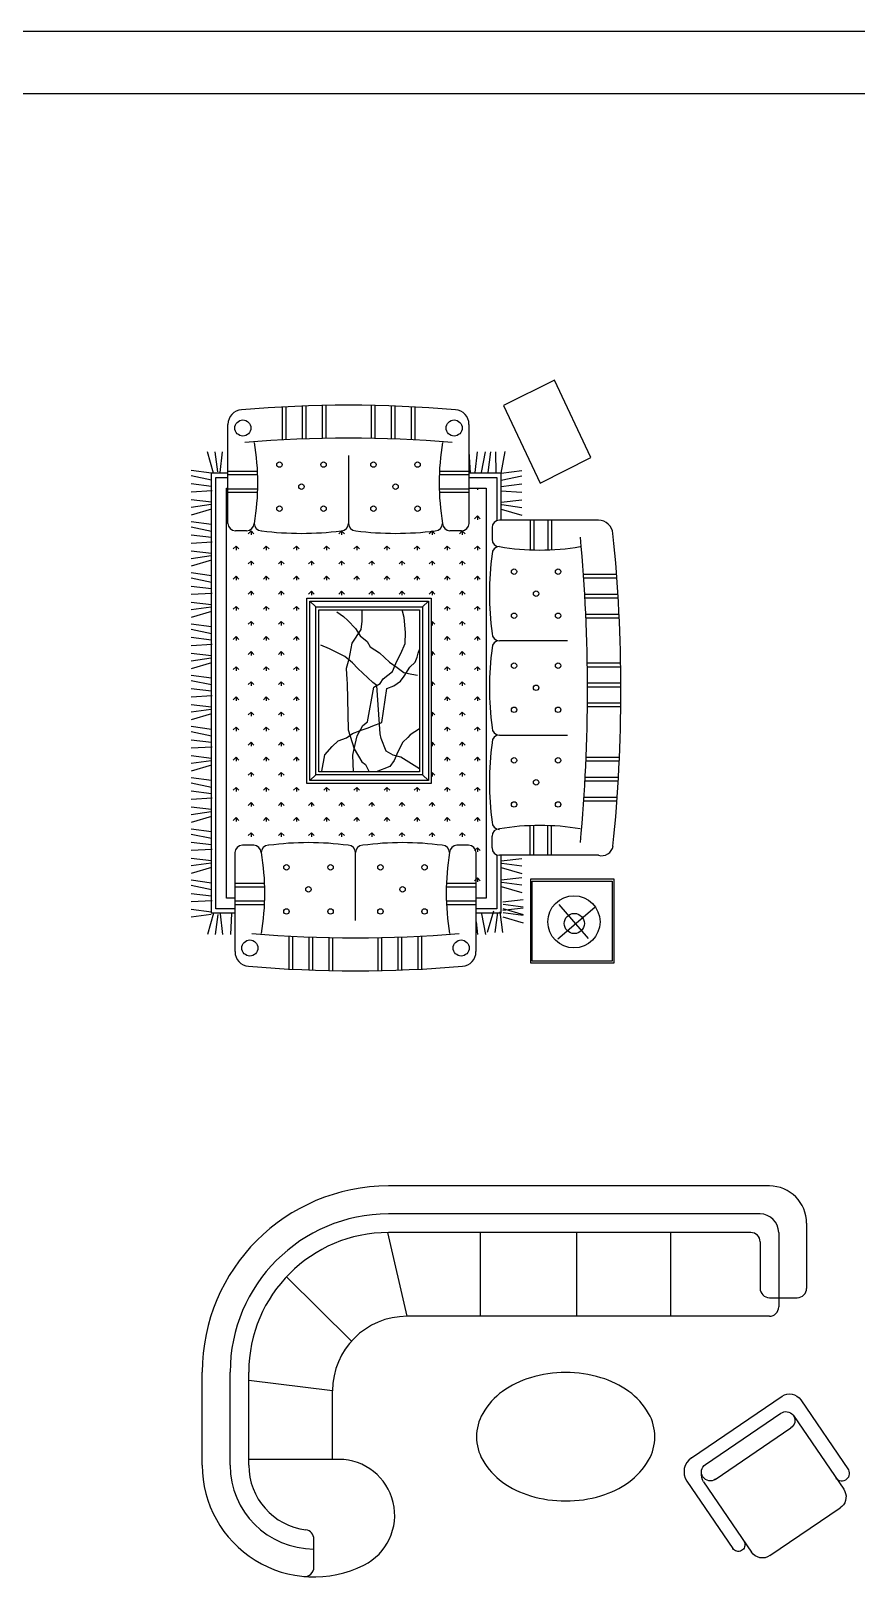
# Model space of a CAD drawing. Header units: inches. Extents: x 10.1 to 52.6, y 12.1 to 36.9.
# Drawn here: x 42.32 to 46.75, y 28.48 to 36.86 of the extents above; entities that cross this region are included whole.
import ezdxf

# ---------------------------------------------------------------- set-up
doc = ezdxf.new("R2010")
doc.units = ezdxf.units.IN
doc.header["$MEASUREMENT"] = 0
for name, color, linetype in [('02', 2, 'Continuous'), ('1', 1, 'Continuous'), ('4', 4, 'Continuous'), ('kadrbm', 4, 'Continuous')]:
    doc.layers.add(name, color=color, linetype=linetype)

# ---------------------------------------------------------------- blocks, each defined once
blk = doc.blocks.new('kadrbm')
at = {"layer": 'kadrbm', "color": 4}
blk.add_lwpolyline([(0, 0), (0, 24.7972), (21, 24.7972), (21, 0), (0, 0)], close=True, dxfattribs=at)
blk.add_lwpolyline([(20.6631, 0.3257), (20.6631, 24.4603), (0.3369, 24.4603), (0.3369, 0.3257), (20.6631, 0.3257)], dxfattribs=at)

msp = doc.modelspace()

# ---------------------------------------------------------------- linework, layer by layer
at = {"layer": '02'}
for p, q in [((43.2987, 34.489), (43.2652, 34.6036)), ((43.3213, 34.4961), (43.306, 34.6036)), ((43.3336, 34.4935), (43.3466, 34.6036)), ((44.6786, 34.491), (44.6722, 34.6036)), ((44.7031, 34.4935), (44.7163, 34.6036)), ((44.7367, 34.4935), (44.7596, 34.6036)), ((44.7734, 34.4935), (44.7881, 34.6036)), ((44.8162, 34.4884), (44.814, 34.6036)), ((44.8438, 34.489), (44.8639, 34.6053)), ((43.2872, 34.489), (43.1771, 34.5036)), ((43.2872, 34.4523), (43.1771, 34.4751)), ((43.2872, 32.1265), (43.2872, 34.489)), ((43.3757, 34.489), (43.2872, 34.489)), ((43.3101, 32.1495), (43.3101, 34.466)), ((43.3101, 34.466), (43.3757, 34.466)), ((44.8438, 34.489), (44.6704, 34.489)), ((44.6704, 34.466), (44.8208, 34.466)), ((44.8208, 34.466), (44.8208, 34.237)), ((44.8438, 34.489), (44.9538, 34.5036)), ((44.8438, 34.237), (44.8438, 34.489)), ((44.8438, 34.4523), (44.9538, 34.4751)), ((43.2872, 34.4186), (43.1771, 34.4318)), ((43.2898, 34.3942), (43.1771, 34.3877)), ((43.3674, 32.2068), (43.3674, 34.4087)), ((43.3674, 34.4087), (43.3757, 34.4087)), ((44.6704, 34.4087), (44.7635, 34.4087)), ((44.7019, 34.4087), (44.7005, 34.4073)), ((44.7157, 34.4087), (44.7157, 34.401)), ((44.7295, 34.4087), (44.7309, 34.4073)), ((44.7635, 34.4087), (44.7635, 32.2068)), ((44.8412, 34.3942), (44.9538, 34.3877)), ((44.8438, 34.4186), (44.9538, 34.4318)), ((43.2872, 34.333), (43.1771, 34.346)), ((43.2847, 34.3208), (43.1771, 34.3054)), ((43.2872, 34.2967), (43.1771, 34.2646)), ((44.8438, 34.333), (44.9538, 34.346)), ((44.8438, 34.2967), (44.9538, 34.2646)), ((44.8463, 34.3208), (44.9538, 34.3054)), ((43.2872, 34.2138), (43.1771, 34.2285)), ((44.7157, 34.2604), (44.7005, 34.2452)), ((44.7157, 34.2604), (44.7157, 34.2389)), ((44.7157, 34.2604), (44.7309, 34.2452)), ((43.2872, 34.1771), (43.1771, 34.2)), ((43.2872, 34.1435), (43.1771, 34.1567)), ((43.2898, 34.119), (43.1771, 34.1126)), ((43.4998, 34.1794), (43.4846, 34.1642)), ((43.4998, 34.1794), (43.515, 34.1642)), ((43.4998, 34.1794), (43.4998, 34.1579)), ((43.9862, 34.1794), (43.971, 34.1642)), ((43.9862, 34.1794), (44.0014, 34.1642)), ((43.9862, 34.1794), (43.9862, 34.1579)), ((44.4725, 34.1794), (44.4573, 34.1642)), ((44.4725, 34.1794), (44.4877, 34.1642)), ((44.4725, 34.1794), (44.4725, 34.1579)), ((44.6346, 34.1794), (44.6194, 34.1642)), ((44.6346, 34.1794), (44.6498, 34.1642)), ((44.6346, 34.1794), (44.6346, 34.1579)), ((43.2872, 34.0579), (43.1771, 34.0709)), ((43.2847, 34.0456), (43.1771, 34.0303)), ((43.4188, 34.0983), (43.4036, 34.0831)), ((43.4188, 34.0983), (43.434, 34.0831)), ((43.4188, 34.0983), (43.4188, 34.0768)), ((43.5809, 34.0983), (43.5657, 34.0831)), ((43.5809, 34.0983), (43.5961, 34.0831)), ((43.5809, 34.0983), (43.5809, 34.0768)), ((43.743, 34.0983), (43.7278, 34.0831)), ((43.743, 34.0983), (43.7582, 34.0831)), ((43.743, 34.0983), (43.743, 34.0768)), ((43.9051, 34.0983), (43.8899, 34.0831)), ((43.9051, 34.0983), (43.9203, 34.0831)), ((43.9051, 34.0983), (43.9051, 34.0768)), ((44.0672, 34.0983), (44.052, 34.0831)), ((44.0672, 34.0983), (44.0672, 34.0768)), ((44.0672, 34.0983), (44.0824, 34.0831)), ((44.2293, 34.0983), (44.2141, 34.0831)), ((44.2293, 34.0983), (44.2445, 34.0831)), ((44.2293, 34.0983), (44.2293, 34.0768)), ((44.3914, 34.0983), (44.3762, 34.0831)), ((44.3914, 34.0983), (44.4066, 34.0831)), ((44.3914, 34.0983), (44.3914, 34.0768)), ((44.5536, 34.0983), (44.5384, 34.0831)), ((44.5536, 34.0983), (44.5688, 34.0831)), ((44.5536, 34.0983), (44.5536, 34.0768)), ((44.7157, 34.0983), (44.7005, 34.0831)), ((44.7157, 34.0983), (44.7157, 34.0768)), ((44.7157, 34.0983), (44.7309, 34.0831)), ((43.2872, 34.0216), (43.1771, 33.9895)), ((43.2872, 33.9387), (43.1771, 33.9534)), ((43.4998, 34.0173), (43.4846, 34.0021)), ((43.4998, 34.0173), (43.515, 34.0021)), ((43.4998, 34.0173), (43.4998, 33.9958)), ((43.6619, 34.0173), (43.6467, 34.0021)), ((43.6619, 34.0173), (43.6771, 34.0021)), ((43.6619, 34.0173), (43.6619, 33.9958)), ((43.824, 34.0173), (43.8088, 34.0021)), ((43.824, 34.0173), (43.824, 33.9958)), ((43.824, 34.0173), (43.8392, 34.0021)), ((43.9862, 34.0173), (43.971, 34.0021)), ((43.9862, 34.0173), (44.0014, 34.0021)), ((43.9862, 34.0173), (43.9862, 33.9958)), ((44.1483, 34.0173), (44.1331, 34.0021)), ((44.1483, 34.0173), (44.1635, 34.0021)), ((44.1483, 34.0173), (44.1483, 33.9958)), ((44.3104, 34.0173), (44.2952, 34.0021)), ((44.3104, 34.0173), (44.3256, 34.0021)), ((44.3104, 34.0173), (44.3104, 33.9958)), ((44.4725, 34.0173), (44.4573, 34.0021)), ((44.4725, 34.0173), (44.4877, 34.0021)), ((44.4725, 34.0173), (44.4725, 33.9958)), ((44.6346, 34.0173), (44.6194, 34.0021)), ((44.6346, 34.0173), (44.6498, 34.0021)), ((44.6346, 34.0173), (44.6346, 33.9958)), ((43.2872, 33.902), (43.1771, 33.9249)), ((43.2872, 33.8684), (43.1771, 33.8816)), ((43.4188, 33.9362), (43.4036, 33.921)), ((43.4188, 33.9362), (43.434, 33.921)), ((43.4188, 33.9362), (43.4188, 33.9147)), ((43.5809, 33.9362), (43.5657, 33.921)), ((43.5809, 33.9362), (43.5961, 33.921)), ((43.5809, 33.9362), (43.5809, 33.9147)), ((43.743, 33.9362), (43.7278, 33.921)), ((43.743, 33.9362), (43.7582, 33.921)), ((43.743, 33.9362), (43.743, 33.9147)), ((43.9051, 33.9362), (43.8899, 33.921)), ((43.9051, 33.9362), (43.9203, 33.921)), ((43.9051, 33.9362), (43.9051, 33.9147)), ((44.0672, 33.9362), (44.052, 33.921)), ((44.0672, 33.9362), (44.0672, 33.9147)), ((44.0672, 33.9362), (44.0824, 33.921)), ((44.2293, 33.9362), (44.2141, 33.921)), ((44.2293, 33.9362), (44.2445, 33.921)), ((44.2293, 33.9362), (44.2293, 33.9147)), ((44.3914, 33.9362), (44.3762, 33.921)), ((44.3914, 33.9362), (44.4066, 33.921)), ((44.3914, 33.9362), (44.3914, 33.9147)), ((44.5536, 33.9362), (44.5384, 33.921)), ((44.5536, 33.9362), (44.5688, 33.921)), ((44.5536, 33.9362), (44.5536, 33.9147)), ((44.7157, 33.9362), (44.7005, 33.921)), ((44.7157, 33.9362), (44.7157, 33.9147)), ((44.7157, 33.9362), (44.7309, 33.921)), ((43.2898, 33.8439), (43.1771, 33.8375)), ((43.2872, 33.7828), (43.1771, 33.7957)), ((43.4998, 33.8551), (43.4846, 33.8399)), ((43.4998, 33.8551), (43.515, 33.8399)), ((43.4998, 33.8551), (43.4998, 33.8336)), ((43.6619, 33.8551), (43.6467, 33.8399)), ((43.6619, 33.8551), (43.6771, 33.8399)), ((43.6619, 33.8551), (43.6619, 33.8336)), ((43.824, 33.8551), (43.8088, 33.8399)), ((43.8156, 32.838), (43.8156, 33.8023)), ((43.8156, 33.8023), (44.452, 33.8023)), ((43.824, 33.8551), (43.824, 33.8336)), ((43.824, 33.8551), (43.8392, 33.8399)), ((43.9862, 33.8551), (43.971, 33.8399)), ((43.9862, 33.8551), (44.0014, 33.8399)), ((43.9862, 33.8551), (43.9862, 33.8336)), ((44.1483, 33.8551), (44.1331, 33.8399)), ((44.1483, 33.8551), (44.1635, 33.8399)), ((44.1483, 33.8551), (44.1483, 33.8336)), ((44.3104, 33.8551), (44.2952, 33.8399)), ((44.3104, 33.8551), (44.3256, 33.8399)), ((44.3104, 33.8551), (44.3104, 33.8336)), ((44.452, 33.8023), (44.452, 32.838)), ((44.4725, 33.8551), (44.4573, 33.8399)), ((44.4725, 33.8551), (44.4877, 33.8399)), ((44.4725, 33.8551), (44.4725, 33.8336)), ((44.6346, 33.8551), (44.6194, 33.8399)), ((44.6346, 33.8551), (44.6498, 33.8399)), ((44.6346, 33.8551), (44.6346, 33.8336)), ((43.2847, 33.7705), (43.1771, 33.7552)), ((43.2872, 33.7465), (43.1771, 33.7144)), ((43.4188, 33.7741), (43.4036, 33.7589)), ((43.4188, 33.7741), (43.434, 33.7589)), ((43.4188, 33.7741), (43.4188, 33.7526)), ((43.5809, 33.7741), (43.5657, 33.7589)), ((43.5809, 33.7741), (43.5961, 33.7589)), ((43.5809, 33.7741), (43.5809, 33.7526)), ((43.743, 33.7741), (43.7278, 33.7589)), ((43.743, 33.7741), (43.7582, 33.7589)), ((43.743, 33.7741), (43.743, 33.7526)), ((43.8471, 33.7708), (44.4204, 33.7708)), ((43.8471, 32.8696), (43.8471, 33.7708)), ((43.8629, 33.755), (44.4046, 33.755)), ((43.8629, 32.8854), (43.8629, 33.755)), ((43.9605, 33.745), (43.9969, 33.7198)), ((43.9969, 33.7198), (44.0193, 33.6974)), ((44.0948, 33.755), (44.0948, 33.6946)), ((44.3214, 33.7142), (44.312, 33.755)), ((44.3298, 33.6331), (44.3214, 33.7142)), ((44.4046, 33.755), (44.4046, 32.8854)), ((44.4204, 33.7708), (44.4204, 32.8696)), ((44.5536, 33.7741), (44.5384, 33.7589)), ((44.5536, 33.7741), (44.5688, 33.7589)), ((44.5536, 33.7741), (44.5536, 33.7526)), ((44.7157, 33.7741), (44.7005, 33.7589)), ((44.7157, 33.7741), (44.7157, 33.7526)), ((44.7157, 33.7741), (44.7309, 33.7589)), ((43.2872, 33.6636), (43.1771, 33.6783)), ((43.2872, 33.6269), (43.1771, 33.6498)), ((43.4998, 33.693), (43.4846, 33.6778)), ((43.4998, 33.693), (43.515, 33.6778)), ((43.4998, 33.693), (43.4998, 33.6715)), ((43.6619, 33.693), (43.6467, 33.6778)), ((43.6619, 33.693), (43.6771, 33.6778)), ((43.6619, 33.693), (43.6619, 33.6715)), ((44.0193, 33.6974), (44.0612, 33.6555)), ((44.0892, 33.6499), (44.0416, 33.5772)), ((44.0612, 33.6555), (44.0864, 33.6164)), ((44.0864, 33.6164), (44.1228, 33.5856)), ((44.0948, 33.6946), (44.0892, 33.6499)), ((44.327, 33.5744), (44.3298, 33.6331)), ((44.4725, 33.693), (44.4877, 33.6778)), ((44.4725, 33.693), (44.4725, 33.6715)), ((44.6346, 33.693), (44.6194, 33.6778)), ((44.6346, 33.693), (44.6498, 33.6778)), ((44.6346, 33.693), (44.6346, 33.6715)), ((43.2872, 33.5933), (43.1771, 33.6065)), ((43.2898, 33.5688), (43.1771, 33.5624)), ((43.4188, 33.612), (43.4036, 33.5968)), ((43.4188, 33.612), (43.434, 33.5968)), ((43.4188, 33.612), (43.4188, 33.5905)), ((43.5809, 33.612), (43.5657, 33.5968)), ((43.5809, 33.612), (43.5961, 33.5968)), ((43.5809, 33.612), (43.5809, 33.5905)), ((43.743, 33.612), (43.7278, 33.5968)), ((43.743, 33.612), (43.7582, 33.5968)), ((43.743, 33.612), (43.743, 33.5905)), ((43.9213, 33.5465), (43.8738, 33.566)), ((44.0025, 33.5045), (43.9213, 33.5465)), ((44.0416, 33.5772), (44.0249, 33.4905)), ((44.1228, 33.5856), (44.1396, 33.5576)), ((44.1396, 33.5576), (44.1899, 33.5241)), ((44.3046, 33.5213), (44.327, 33.5744)), ((44.3977, 33.5229), (44.4046, 33.5419)), ((44.5536, 33.612), (44.5384, 33.5968)), ((44.5536, 33.612), (44.5688, 33.5968)), ((44.5536, 33.612), (44.5536, 33.5905)), ((44.7157, 33.612), (44.7005, 33.5968)), ((44.7157, 33.612), (44.7157, 33.5905)), ((44.7157, 33.612), (44.7309, 33.5968)), ((43.2872, 33.5076), (43.1771, 33.5206)), ((43.2847, 33.4954), (43.1771, 33.4801)), ((43.2872, 33.4714), (43.1771, 33.4392)), ((43.4188, 33.4499), (43.4036, 33.4347)), ((43.4188, 33.4499), (43.434, 33.4347)), ((43.4188, 33.4499), (43.4188, 33.4284)), ((43.4998, 33.5309), (43.4846, 33.5157)), ((43.4998, 33.5309), (43.515, 33.5157)), ((43.4998, 33.5309), (43.4998, 33.5094)), ((43.5809, 33.4499), (43.5657, 33.4347)), ((43.5809, 33.4499), (43.5961, 33.4347)), ((43.5809, 33.4499), (43.5809, 33.4284)), ((43.6619, 33.5309), (43.6467, 33.5157)), ((43.6619, 33.5309), (43.6771, 33.5157)), ((43.6619, 33.5309), (43.6619, 33.5094)), ((43.743, 33.4499), (43.7278, 33.4347)), ((43.743, 33.4499), (43.7582, 33.4347)), ((43.743, 33.4499), (43.743, 33.4284)), ((44.0444, 33.471), (44.0025, 33.5045)), ((44.0249, 33.4905), (44.0109, 33.4402)), ((44.0724, 33.4402), (44.0444, 33.471)), ((44.1899, 33.5241), (44.2431, 33.4738)), ((44.2431, 33.4738), (44.2851, 33.4458)), ((44.2599, 33.4234), (44.2823, 33.4794)), ((44.2823, 33.4794), (44.3046, 33.5213)), ((44.3221, 33.3998), (44.3529, 33.4474)), ((44.3529, 33.4474), (44.3809, 33.4753)), ((44.3809, 33.4753), (44.3921, 33.5005)), ((44.3921, 33.5005), (44.3977, 33.5229)), ((44.4725, 33.5309), (44.4877, 33.5157)), ((44.4725, 33.5309), (44.4725, 33.5094)), ((44.5536, 33.4499), (44.5384, 33.4347)), ((44.5536, 33.4499), (44.5688, 33.4347)), ((44.5536, 33.4499), (44.5536, 33.4284)), ((44.6346, 33.5309), (44.6194, 33.5157)), ((44.6346, 33.5309), (44.6498, 33.5157)), ((44.6346, 33.5309), (44.6346, 33.5094)), ((44.7157, 33.4499), (44.7005, 33.4347)), ((44.7157, 33.4499), (44.7157, 33.4284)), ((44.7157, 33.4499), (44.7309, 33.4347)), ((43.2872, 33.3885), (43.1771, 33.4032)), ((43.2872, 33.3518), (43.1771, 33.3747)), ((43.4998, 33.3688), (43.4846, 33.3536)), ((43.4998, 33.3688), (43.515, 33.3536)), ((43.4998, 33.3688), (43.4998, 33.3473)), ((43.6619, 33.3688), (43.6467, 33.3536)), ((43.6619, 33.3688), (43.6771, 33.3536)), ((43.6619, 33.3688), (43.6619, 33.3473)), ((44.0109, 33.4402), (44.0109, 33.4402)), ((44.0109, 33.4402), (44.0137, 33.3815)), ((44.0137, 33.3815), (44.0165, 33.3591)), ((44.1536, 33.3647), (44.0724, 33.4402)), ((44.1759, 33.3493), (44.1536, 33.3647)), ((44.1927, 33.3591), (44.2095, 33.3843)), ((44.2095, 33.3843), (44.2599, 33.4234)), ((44.2662, 33.3467), (44.3025, 33.3719)), ((44.2851, 33.4458), (44.32, 33.4192)), ((44.3025, 33.3719), (44.3221, 33.3998)), ((44.32, 33.4192), (44.3634, 33.4095)), ((44.3634, 33.4095), (44.3942, 33.4039)), ((44.4725, 33.3688), (44.4877, 33.3536)), ((44.4725, 33.3688), (44.4725, 33.3473)), ((44.6346, 33.3688), (44.6194, 33.3536)), ((44.6346, 33.3688), (44.6498, 33.3536)), ((44.6346, 33.3688), (44.6346, 33.3473)), ((43.2872, 33.3182), (43.1771, 33.3314)), ((43.2898, 33.2937), (43.1771, 33.2873)), ((43.4188, 33.2877), (43.4036, 33.2725)), ((43.4188, 33.2877), (43.434, 33.2725)), ((43.4188, 33.2877), (43.4188, 33.2663)), ((43.5809, 33.2877), (43.5657, 33.2725)), ((43.5809, 33.2877), (43.5961, 33.2725)), ((43.5809, 33.2877), (43.5809, 33.2663)), ((43.743, 33.2877), (43.7278, 33.2725)), ((43.743, 33.2877), (43.7582, 33.2725)), ((43.743, 33.2877), (43.743, 33.2663)), ((44.0165, 33.3591), (44.0221, 33.1118)), ((44.1256, 33.1537), (44.1591, 33.3396)), ((44.1591, 33.3396), (44.1927, 33.3591)), ((44.1927, 33.0894), (44.1759, 33.3493)), ((44.2018, 33.1497), (44.2298, 33.3327)), ((44.2298, 33.3327), (44.2662, 33.3467)), ((44.5536, 33.2877), (44.5384, 33.2725)), ((44.5536, 33.2877), (44.5688, 33.2725)), ((44.5536, 33.2877), (44.5536, 33.2663)), ((44.7157, 33.2877), (44.7005, 33.2725)), ((44.7157, 33.2877), (44.7157, 33.2663)), ((44.7157, 33.2877), (44.7309, 33.2725)), ((43.2872, 33.2325), (43.1771, 33.2455)), ((43.2847, 33.2203), (43.1771, 33.205)), ((43.2872, 33.1963), (43.1771, 33.1641)), ((43.4998, 33.2067), (43.4846, 33.1915)), ((43.4998, 33.2067), (43.515, 33.1915)), ((43.4998, 33.2067), (43.4998, 33.1852)), ((43.6619, 33.2067), (43.6467, 33.1915)), ((43.6619, 33.2067), (43.6771, 33.1915)), ((43.6619, 33.2067), (43.6619, 33.1852)), ((44.4725, 33.2067), (44.4877, 33.1915)), ((44.4725, 33.2067), (44.4725, 33.1852)), ((44.6346, 33.2067), (44.6194, 33.1915)), ((44.6346, 33.2067), (44.6498, 33.1915)), ((44.6346, 33.2067), (44.6346, 33.1852)), ((43.2872, 33.1134), (43.1771, 33.1281)), ((43.4188, 33.1256), (43.4036, 33.1104)), ((43.4188, 33.1256), (43.434, 33.1104)), ((43.4188, 33.1256), (43.4188, 33.1041)), ((43.5809, 33.1256), (43.5657, 33.1104)), ((43.5809, 33.1256), (43.5961, 33.1104)), ((43.5809, 33.1256), (43.5809, 33.1041)), ((43.743, 33.1256), (43.7278, 33.1104)), ((43.743, 33.1256), (43.7582, 33.1104)), ((43.743, 33.1256), (43.743, 33.1041)), ((44.0696, 33.0782), (44.1004, 33.1341)), ((44.0815, 33.1049), (44.1011, 33.1133)), ((44.1004, 33.1341), (44.1256, 33.1537)), ((44.1011, 33.1133), (44.1291, 33.1217)), ((44.1291, 33.1217), (44.1543, 33.1329)), ((44.1543, 33.1329), (44.2018, 33.1497)), ((44.4046, 33.1168), (44.355, 33.0838)), ((44.5536, 33.1256), (44.5384, 33.1104)), ((44.5536, 33.1256), (44.5688, 33.1104)), ((44.5536, 33.1256), (44.5536, 33.1041)), ((44.7157, 33.1256), (44.7005, 33.1104)), ((44.7157, 33.1256), (44.7157, 33.1041)), ((44.7157, 33.1256), (44.7309, 33.1104)), ((43.2872, 33.0767), (43.1771, 33.0995)), ((43.2872, 33.043), (43.1771, 33.0563)), ((43.4998, 33.0446), (43.4846, 33.0294)), ((43.4998, 33.0446), (43.515, 33.0294)), ((43.4998, 33.0446), (43.4998, 33.0231)), ((43.6619, 33.0446), (43.6467, 33.0294)), ((43.6619, 33.0446), (43.6771, 33.0294)), ((43.6619, 33.0446), (43.6619, 33.0231)), ((43.936, 33.0211), (43.9668, 33.0518)), ((43.9668, 33.0518), (44.0116, 33.0686)), ((44.0116, 33.0686), (44.0451, 33.091)), ((44.0221, 33.1118), (44.0528, 33.0083)), ((44.0451, 33.091), (44.0815, 33.1049)), ((44.0528, 33.0083), (44.0696, 33.0782)), ((44.1983, 33.0642), (44.1927, 33.0894)), ((44.2263, 32.9971), (44.1983, 33.0642)), ((44.3158, 33.0447), (44.299, 33.0139)), ((44.341, 33.0698), (44.3158, 33.0447)), ((44.355, 33.0838), (44.341, 33.0698)), ((44.4725, 33.0446), (44.4877, 33.0294)), ((44.4725, 33.0446), (44.4725, 33.0231)), ((44.6346, 33.0446), (44.6194, 33.0294)), ((44.6346, 33.0446), (44.6498, 33.0294)), ((44.6346, 33.0446), (44.6346, 33.0231)), ((43.2898, 33.0186), (43.1771, 33.0121)), ((43.2872, 32.9574), (43.1771, 32.9704)), ((43.2847, 32.9452), (43.1771, 32.9299)), ((43.4188, 32.9635), (43.4036, 32.9483)), ((43.4188, 32.9635), (43.434, 32.9483)), ((43.4188, 32.9635), (43.4188, 32.942)), ((43.5809, 32.9635), (43.5657, 32.9483)), ((43.5809, 32.9635), (43.5961, 32.9483)), ((43.5809, 32.9635), (43.5809, 32.942)), ((43.743, 32.9635), (43.7278, 32.9483)), ((43.743, 32.9635), (43.7582, 32.9483)), ((43.743, 32.9635), (43.743, 32.942)), ((43.8804, 32.8898), (43.8968, 32.9763)), ((43.8968, 32.9763), (43.936, 33.0211)), ((44.0472, 32.9748), (44.0528, 33.0083)), ((44.0507, 32.8854), (44.0472, 32.9748)), ((44.0528, 33.0083), (44.0948, 32.9384)), ((44.2627, 32.9748), (44.2263, 32.9971)), ((44.2683, 32.9468), (44.2459, 32.9132)), ((44.3046, 32.9636), (44.2627, 32.9748)), ((44.2823, 32.9803), (44.2683, 32.9468)), ((44.299, 33.0139), (44.2823, 32.9803)), ((44.4046, 32.9011), (44.3046, 32.9636)), ((44.5536, 32.9635), (44.5384, 32.9483)), ((44.5536, 32.9635), (44.5688, 32.9483)), ((44.5536, 32.9635), (44.5536, 32.942)), ((44.7157, 32.9635), (44.7005, 32.9483)), ((44.7157, 32.9635), (44.7157, 32.942)), ((44.7157, 32.9635), (44.7309, 32.9483)), ((43.2872, 32.9212), (43.1771, 32.889)), ((43.4998, 32.8825), (43.4846, 32.8673)), ((43.4998, 32.8825), (43.4998, 32.861)), ((43.4998, 32.8825), (43.515, 32.8673)), ((43.6619, 32.8825), (43.6467, 32.8673)), ((43.6619, 32.8825), (43.6619, 32.861)), ((43.6619, 32.8825), (43.6771, 32.8673)), ((44.4204, 32.8696), (43.8471, 32.8696)), ((44.4046, 32.8854), (43.8629, 32.8854)), ((44.0948, 32.9384), (44.1144, 32.9244)), ((44.1144, 32.9244), (44.1338, 32.8854)), ((44.2459, 32.9132), (44.1716, 32.8854)), ((44.4725, 32.8825), (44.4725, 32.861)), ((44.4725, 32.8825), (44.4877, 32.8673)), ((44.6346, 32.8825), (44.6194, 32.8673)), ((44.6346, 32.8825), (44.6346, 32.861)), ((44.6346, 32.8825), (44.6498, 32.8673)), ((43.2872, 32.8383), (43.1771, 32.8529)), ((43.2872, 32.8016), (43.1771, 32.8244)), ((43.2872, 32.7679), (43.1771, 32.7811)), ((43.4188, 32.8014), (43.4036, 32.7862)), ((43.4188, 32.8014), (43.434, 32.7862)), ((43.4188, 32.8014), (43.4188, 32.7799)), ((43.5809, 32.8014), (43.5657, 32.7862)), ((43.5809, 32.8014), (43.5961, 32.7862)), ((43.5809, 32.8014), (43.5809, 32.7799)), ((43.743, 32.8014), (43.7278, 32.7862)), ((43.743, 32.8014), (43.7582, 32.7862)), ((43.743, 32.8014), (43.743, 32.7799)), ((44.452, 32.838), (43.8156, 32.838)), ((43.9051, 32.8014), (43.8899, 32.7862)), ((43.9051, 32.8014), (43.9203, 32.7862)), ((43.9051, 32.8014), (43.9051, 32.7799)), ((44.0672, 32.8014), (44.052, 32.7862)), ((44.0672, 32.8014), (44.0672, 32.7799)), ((44.0672, 32.8014), (44.0824, 32.7862)), ((44.2293, 32.8014), (44.2141, 32.7862)), ((44.2293, 32.8014), (44.2445, 32.7862)), ((44.2293, 32.8014), (44.2293, 32.7799)), ((44.3914, 32.8014), (44.3762, 32.7862)), ((44.3914, 32.8014), (44.4066, 32.7862)), ((44.3914, 32.8014), (44.3914, 32.7799)), ((44.5536, 32.8014), (44.5384, 32.7862)), ((44.5536, 32.8014), (44.5688, 32.7862)), ((44.5536, 32.8014), (44.5536, 32.7799)), ((44.7157, 32.8014), (44.7005, 32.7862)), ((44.7157, 32.8014), (44.7157, 32.7799)), ((44.7157, 32.8014), (44.7309, 32.7862)), ((43.2898, 32.7435), (43.1771, 32.737)), ((43.2872, 32.6823), (43.1771, 32.6953)), ((43.4998, 32.7203), (43.4846, 32.7051)), ((43.4998, 32.7203), (43.515, 32.7051)), ((43.4998, 32.7203), (43.4998, 32.6989)), ((43.6619, 32.7203), (43.6467, 32.7051)), ((43.6619, 32.7203), (43.6771, 32.7051)), ((43.6619, 32.7203), (43.6619, 32.6989)), ((43.824, 32.7203), (43.8088, 32.7051)), ((43.824, 32.7203), (43.824, 32.6989)), ((43.824, 32.7203), (43.8392, 32.7051)), ((43.9862, 32.7203), (43.971, 32.7051)), ((43.9862, 32.7203), (44.0014, 32.7051)), ((43.9862, 32.7203), (43.9862, 32.6989)), ((44.1483, 32.7203), (44.1331, 32.7051)), ((44.1483, 32.7203), (44.1635, 32.7051)), ((44.1483, 32.7203), (44.1483, 32.6989)), ((44.3104, 32.7203), (44.2952, 32.7051)), ((44.3104, 32.7203), (44.3256, 32.7051)), ((44.3104, 32.7203), (44.3104, 32.6989)), ((44.4725, 32.7203), (44.4573, 32.7051)), ((44.4725, 32.7203), (44.4877, 32.7051)), ((44.4725, 32.7203), (44.4725, 32.6989)), ((44.6346, 32.7203), (44.6194, 32.7051)), ((44.6346, 32.7203), (44.6498, 32.7051)), ((44.6346, 32.7203), (44.6346, 32.6989)), ((43.2847, 32.6701), (43.1771, 32.6548)), ((43.2872, 32.6461), (43.1771, 32.6139)), ((43.4188, 32.6393), (43.4036, 32.6241)), ((43.4188, 32.6393), (43.434, 32.6241)), ((43.4188, 32.6393), (43.4188, 32.6178)), ((43.5809, 32.6393), (43.5657, 32.6241)), ((43.5809, 32.6393), (43.5961, 32.6241)), ((43.5809, 32.6393), (43.5809, 32.6178)), ((43.743, 32.6393), (43.7278, 32.6241)), ((43.743, 32.6393), (43.7582, 32.6241)), ((43.743, 32.6393), (43.743, 32.6178)), ((43.9051, 32.6393), (43.8899, 32.6241)), ((43.9051, 32.6393), (43.9203, 32.6241)), ((43.9051, 32.6393), (43.9051, 32.6178)), ((44.0672, 32.6393), (44.052, 32.6241)), ((44.0672, 32.6393), (44.0672, 32.6178)), ((44.0672, 32.6393), (44.0824, 32.6241)), ((44.2293, 32.6393), (44.2141, 32.6241)), ((44.2293, 32.6393), (44.2445, 32.6241)), ((44.2293, 32.6393), (44.2293, 32.6178)), ((44.3914, 32.6393), (44.3762, 32.6241)), ((44.3914, 32.6393), (44.4066, 32.6241)), ((44.3914, 32.6393), (44.3914, 32.6178)), ((44.5536, 32.6393), (44.5384, 32.6241)), ((44.5536, 32.6393), (44.5688, 32.6241)), ((44.5536, 32.6393), (44.5536, 32.6178)), ((44.7157, 32.6393), (44.7005, 32.6241)), ((44.7157, 32.6393), (44.7157, 32.6178)), ((44.7157, 32.6393), (44.7309, 32.6241)), ((43.2872, 32.5632), (43.1771, 32.5778)), ((43.2872, 32.5265), (43.1771, 32.5493)), ((43.4998, 32.5582), (43.4846, 32.543)), ((43.4998, 32.5582), (43.515, 32.543)), ((43.4998, 32.5582), (43.4998, 32.5367)), ((43.6619, 32.5582), (43.6467, 32.543)), ((43.6619, 32.5582), (43.6771, 32.543)), ((43.6619, 32.5582), (43.6619, 32.5367)), ((43.824, 32.5582), (43.8088, 32.543)), ((43.824, 32.5582), (43.824, 32.5367)), ((43.824, 32.5582), (43.8392, 32.543)), ((43.9862, 32.5582), (43.971, 32.543)), ((43.9862, 32.5582), (44.0014, 32.543)), ((43.9862, 32.5582), (43.9862, 32.5367)), ((44.1483, 32.5582), (44.1331, 32.543)), ((44.1483, 32.5582), (44.1635, 32.543)), ((44.1483, 32.5582), (44.1483, 32.5367)), ((44.3104, 32.5582), (44.2952, 32.543)), ((44.3104, 32.5582), (44.3256, 32.543)), ((44.3104, 32.5582), (44.3104, 32.5367)), ((44.4725, 32.5582), (44.4573, 32.543)), ((44.4725, 32.5582), (44.4877, 32.543)), ((44.4725, 32.5582), (44.4725, 32.5367)), ((44.6346, 32.5582), (44.6194, 32.543)), ((44.6346, 32.5582), (44.6498, 32.543)), ((44.6346, 32.5582), (44.6346, 32.5367)), ((43.2872, 32.4928), (43.1771, 32.506)), ((43.2898, 32.4683), (43.1771, 32.4619)), ((44.7157, 32.4772), (44.7005, 32.462)), ((44.7157, 32.4772), (44.7157, 32.4557)), ((44.7157, 32.4772), (44.7309, 32.462)), ((43.2872, 32.4072), (43.1771, 32.4202)), ((43.2847, 32.3949), (43.1771, 32.3796)), ((43.2872, 32.3709), (43.1771, 32.3388)), ((44.8208, 32.437), (44.8208, 32.1495)), ((44.8438, 32.1265), (44.8438, 32.437)), ((44.8438, 32.4072), (44.9538, 32.4202)), ((44.8438, 32.3709), (44.9538, 32.3388)), ((44.8463, 32.3949), (44.9538, 32.3796)), ((43.2872, 32.288), (43.1771, 32.3027)), ((43.2872, 32.2513), (43.1771, 32.2742)), ((44.7157, 32.3151), (44.7005, 32.2999)), ((44.7157, 32.3151), (44.7157, 32.2936)), ((44.7157, 32.3151), (44.7309, 32.2999)), ((44.8438, 32.3055), (44.9538, 32.3184)), ((44.8463, 32.2932), (44.9538, 32.2779)), ((43.2872, 32.2177), (43.1771, 32.2309)), ((43.2898, 32.1932), (43.1771, 32.1868)), ((43.4133, 32.2068), (43.3674, 32.2068)), ((44.7635, 32.2068), (44.7081, 32.2068)), ((44.8438, 32.2692), (44.9538, 32.237)), ((44.8519, 32.1874), (44.962, 32.2004)), ((43.2872, 32.1321), (43.1771, 32.1451)), ((43.2847, 32.1198), (43.1771, 32.1045)), ((43.2987, 32.1265), (43.2652, 32.0119)), ((43.4133, 32.1265), (43.2872, 32.1265)), ((43.3213, 32.1194), (43.306, 32.0119)), ((43.4133, 32.1495), (43.3101, 32.1495)), ((43.3336, 32.122), (43.3466, 32.0119)), ((43.3947, 32.1245), (43.3883, 32.0119)), ((44.8208, 32.1495), (44.7081, 32.1495)), ((44.8438, 32.1265), (44.7081, 32.1265)), ((44.7367, 32.122), (44.7596, 32.0119)), ((44.8018, 32.1373), (44.7683, 32.0227)), ((44.8244, 32.1302), (44.8091, 32.0227)), ((44.8367, 32.1328), (44.8497, 32.0227)), ((44.8519, 32.1427), (44.962, 32.1557)), ((44.8519, 32.1512), (44.962, 32.119)), ((44.8519, 32.1064), (44.962, 32.0743)), ((44.8545, 32.1752), (44.962, 32.1599)), ((44.8545, 32.1305), (44.962, 32.1151)), ((45.1476, 31.9886), (45.3458, 32.158)), ((45.3121, 31.9894), (45.1551, 32.173)), ((44.7081, 32.0805), (44.7163, 32.0119)), ((46.2342, 30.5107), (44.2374, 30.5107)), ((43.3874, 29.1607), (43.3874, 29.6607))]:
    msp.add_line(p, q, dxfattribs=at)
msp.add_lwpolyline([(45.0104, 32.2985), (45.4404, 32.2985), (45.4404, 31.8685), (45.0104, 31.8685)], close=True, dxfattribs=at)
for centre, radius in [((45.2342, 32.0796), 0.1401), ((45.2362, 32.0707), 0.054)]:
    msp.add_circle(centre, radius, dxfattribs=at)
for centre, radius, start, end in [((44.2374, 29.6607), 0.85, 90, 180), ((46.2342, 30.4107), 0.1, 0, 90), ((43.8374, 29.1607), 0.45, 180, 270)]:
    msp.add_arc(centre, radius, start, end, dxfattribs=at)
at = {"layer": '1'}
for p, q in [((43.667, 34.8452), (43.667, 34.6683)), ((43.687, 34.8462), (43.687, 34.6694)), ((43.7744, 34.8499), (43.7744, 34.6731)), ((43.7944, 34.8506), (43.7944, 34.6738)), ((43.8818, 34.853), (43.8818, 34.6762)), ((43.9018, 34.8534), (43.9018, 34.6765)), ((44.1443, 34.8534), (44.1443, 34.6765)), ((44.1643, 34.853), (44.1643, 34.6762)), ((44.2517, 34.8506), (44.2517, 34.6738)), ((44.2717, 34.8499), (44.2717, 34.6731)), ((44.3591, 34.8462), (44.3591, 34.6694)), ((44.3791, 34.8452), (44.3791, 34.6683)), ((44.0231, 34.5852), (44.0231, 34.2199)), ((43.5344, 34.4993), (43.3757, 34.4993)), ((43.5352, 34.4799), (43.3757, 34.4799)), ((44.6704, 34.4799), (44.5109, 34.4799)), ((44.6704, 34.4993), (44.5117, 34.4993)), ((43.5355, 34.4045), (43.3757, 34.4045)), ((43.5349, 34.3851), (43.3757, 34.3851)), ((43.7568, 34.4087), (43.7582, 34.4073)), ((44.6704, 34.4045), (44.5106, 34.4045)), ((44.6704, 34.3851), (44.5113, 34.3851)), ((44.9988, 34.237), (44.9988, 34.0778)), ((45.0182, 34.237), (45.0182, 34.0772)), ((45.0937, 34.237), (45.0937, 34.0775)), ((45.1131, 34.237), (45.1131, 34.0783)), ((45.4633, 33.9457), (45.2851, 33.9457)), ((45.4647, 33.9257), (45.2865, 33.9257)), ((43.8156, 33.8023), (43.8471, 33.7708)), ((44.4204, 33.7708), (44.452, 33.8023)), ((45.4706, 33.8383), (45.292, 33.8383)), ((45.4718, 33.8183), (45.2932, 33.8183)), ((45.4766, 33.7309), (45.2976, 33.7309)), ((45.4775, 33.7109), (45.2985, 33.7109)), ((45.1989, 33.5896), (44.8336, 33.5896)), ((45.4852, 33.4684), (45.3058, 33.4684)), ((45.4855, 33.4484), (45.3061, 33.4484)), ((45.4864, 33.361), (45.3069, 33.361)), ((45.4864, 33.341), (45.3069, 33.341)), ((45.4859, 33.2336), (45.3065, 33.2336)), ((45.4861, 33.2536), (45.3067, 33.2536)), ((45.1989, 33.0813), (44.8336, 33.0813)), ((45.4785, 32.9631), (45.2995, 32.9631)), ((43.8471, 32.8696), (43.8156, 32.838)), ((44.4204, 32.8696), (44.452, 32.838)), ((45.4776, 32.9432), (45.2986, 32.9432)), ((45.472, 32.8357), (45.2933, 32.8357)), ((45.4731, 32.8557), (45.2944, 32.8557)), ((45.4649, 32.7283), (45.2867, 32.7283)), ((45.4664, 32.7483), (45.288, 32.7483)), ((44.9988, 32.437), (44.9988, 32.5962)), ((45.0182, 32.437), (45.0182, 32.5968)), ((45.0937, 32.437), (45.0937, 32.5965)), ((45.1131, 32.437), (45.1131, 32.5957)), ((44.0607, 32.086), (44.0607, 32.4513)), ((43.5725, 32.2861), (43.4133, 32.2861)), ((44.7081, 32.2861), (44.5489, 32.2861)), ((43.5731, 32.2667), (43.4133, 32.2667)), ((43.5728, 32.1912), (43.4133, 32.1912)), ((44.7081, 32.2667), (44.5483, 32.2667)), ((44.7081, 32.1912), (44.5486, 32.1912)), ((43.572, 32.1718), (43.4133, 32.1718)), ((44.7081, 32.1718), (44.5494, 32.1718)), ((43.7046, 31.826), (43.7046, 32.0029)), ((43.7246, 31.825), (43.7246, 32.0018)), ((43.812, 31.8212), (43.812, 31.9981)), ((43.832, 31.8206), (43.832, 31.9974)), ((43.9195, 31.8182), (43.9195, 31.995)), ((43.9394, 31.8178), (43.9394, 31.9947)), ((44.1819, 31.8178), (44.1819, 31.9947)), ((44.2019, 31.8182), (44.2019, 31.995)), ((44.2894, 31.8206), (44.2894, 31.9974)), ((44.3093, 31.8212), (44.3093, 31.9981)), ((44.3968, 31.825), (44.3968, 32.0018)), ((44.4168, 31.826), (44.4168, 32.0029)), ((44.3374, 29.9607), (44.2344, 30.4107)), ((46.1842, 30.4107), (44.2374, 30.4107)), ((44.7317, 29.9607), (44.7317, 30.4107)), ((45.2499, 29.9607), (45.2499, 30.4107)), ((45.7553, 29.9607), (45.7553, 30.4107)), ((46.2342, 30.3607), (46.2342, 30.1107)), ((44.0387, 29.8267), (43.6897, 30.173)), ((46.2842, 30.0607), (46.4342, 30.0607)), ((43.4874, 29.1607), (43.4874, 29.6607)), ((43.9374, 29.5607), (43.4874, 29.6158)), ((43.9713, 29.1922), (43.4874, 29.1922)), ((43.8374, 28.613), (43.8374, 28.7638))]:
    msp.add_line(p, q, dxfattribs=at)
at = {"layer": '1', "extrusion": (0, 0, -1)}
for p, q in [((46.4103, 29.4313), (46.4153, 29.424)), ((46.4153, 29.424), (46.4188, 29.4159)), ((45.9921, 29.0837), (46.4002, 29.3611)), ((46.4071, 29.3667), (46.4002, 29.3611)), ((46.4128, 29.3735), (46.4071, 29.3667)), ((46.4171, 29.3812), (46.4128, 29.3735)), ((46.42, 29.3896), (46.4171, 29.3812)), ((46.4188, 29.4159), (46.4208, 29.4072)), ((46.4212, 29.3984), (46.42, 29.3896)), ((46.4208, 29.4072), (46.4212, 29.3984)), ((45.9275, 29.0978), (45.923, 29.1061)), ((45.9335, 29.0906), (45.9275, 29.0978)), ((45.9408, 29.0847), (45.9335, 29.0906)), ((45.9492, 29.0803), (45.9408, 29.0847)), ((45.9582, 29.0777), (45.9492, 29.0803)), ((45.9676, 29.0768), (45.9582, 29.0777)), ((45.9769, 29.0778), (45.9676, 29.0768)), ((45.9859, 29.0806), (45.9769, 29.0778)), ((45.9942, 29.0851), (45.9859, 29.0806))]:
    msp.add_line(p, q, dxfattribs=at)
at = {"layer": '1'}
for centre, radius in [((43.4555, 34.7322), 0.0431), ((44.5906, 34.7322), 0.0431), ((43.652, 34.5356), 0.0146), ((43.8889, 34.5356), 0.0146), ((44.1573, 34.5356), 0.0146), ((44.3941, 34.5356), 0.0146), ((43.7704, 34.4172), 0.0146), ((44.2757, 34.4172), 0.0146), ((43.652, 34.2988), 0.0146), ((43.8889, 34.2988), 0.0146), ((44.1573, 34.2988), 0.0146), ((44.3941, 34.2988), 0.0146), ((44.9125, 33.9607), 0.0146), ((45.1494, 33.9607), 0.0146), ((45.0309, 33.8423), 0.0146), ((44.9125, 33.7239), 0.0146), ((45.1494, 33.7239), 0.0146), ((44.9125, 33.4554), 0.0146), ((45.1494, 33.4554), 0.0146), ((45.0309, 33.337), 0.0146), ((44.9125, 33.2186), 0.0146), ((45.1494, 33.2186), 0.0146), ((44.9125, 32.9471), 0.0146), ((45.1494, 32.9471), 0.0146), ((45.0309, 32.8287), 0.0146), ((44.9125, 32.7103), 0.0146), ((45.1494, 32.7103), 0.0146), ((43.6896, 32.3724), 0.0146), ((43.9265, 32.3724), 0.0146), ((44.1949, 32.3724), 0.0146), ((44.4317, 32.3724), 0.0146), ((43.8081, 32.254), 0.0146), ((44.3133, 32.254), 0.0146), ((43.6896, 32.1355), 0.0146), ((43.9265, 32.1355), 0.0146), ((44.1949, 32.1355), 0.0146), ((44.4317, 32.1355), 0.0146), ((43.4931, 31.939), 0.0431), ((44.6283, 31.939), 0.0431)]:
    msp.add_circle(centre, radius, dxfattribs=at)
for centre, radius, start, end in [((44.2374, 29.6607), 0.75, 90, 180), ((46.1842, 30.3607), 0.05, 0, 90), ((46.2842, 30.1107), 0.05, 180, 270), ((43.8374, 29.1607), 0.35, 180, 262.81924), ((43.7874, 28.7638), 0.05, 0, 82.81924), ((43.7874, 28.613), 0.05, 264.78409, 0)]:
    msp.add_arc(centre, radius, start, end, dxfattribs=at)
at = {"layer": '4'}
for p, q in [((45.1296, 34.9901), (44.8563, 34.8527)), ((45.3258, 34.5735), (45.1296, 34.9901)), ((44.8563, 34.8527), (45.0525, 34.436)), ((43.3757, 34.2199), (43.3757, 34.7516)), ((44.6704, 34.7516), (44.6704, 34.2199)), ((45.0525, 34.436), (45.3258, 34.5735)), ((45.3653, 34.237), (44.8336, 34.237)), ((43.4759, 34.1804), (43.4152, 34.1804)), ((44.631, 34.1804), (44.5678, 34.1804)), ((44.7941, 34.1975), (44.7941, 34.1344)), ((43.7998, 32.8223), (43.7998, 33.8181)), ((43.7998, 33.8181), (44.4678, 33.8181)), ((44.4678, 33.8181), (44.4678, 32.8223)), ((44.4678, 32.8223), (43.7998, 32.8223)), ((44.7941, 32.4765), (44.7941, 32.5396)), ((43.4133, 32.4513), (43.4133, 31.9196)), ((43.5136, 32.4908), (43.4528, 32.4908)), ((44.6686, 32.4908), (44.6054, 32.4908)), ((44.7081, 31.9196), (44.7081, 32.4513)), ((45.3653, 32.437), (44.8336, 32.437)), ((45.4504, 32.3085), (45.0004, 32.3085)), ((45.0004, 32.3085), (45.0004, 31.8585)), ((45.4504, 31.8585), (45.4504, 32.3085)), ((45.0004, 31.8585), (45.4504, 31.8585)), ((46.2842, 30.6607), (44.2374, 30.6607)), ((46.4842, 30.4607), (46.4842, 30.1107)), ((46.3342, 30.4107), (46.3342, 30.0107)), ((46.2842, 29.9607), (44.3374, 29.9607)), ((43.2374, 29.1607), (43.2374, 29.6607)), ((43.9374, 29.1922), (43.9374, 29.5607))]:
    msp.add_line(p, q, dxfattribs=at)
at = {"layer": '4', "extrusion": (0, 0, -1)}
for p, q in [((45.865, 29.2004), (46.3523, 29.5316)), ((46.3523, 29.5316), (46.3647, 29.5384)), ((46.3647, 29.5384), (46.3781, 29.5426)), ((46.3781, 29.5426), (46.3922, 29.544)), ((46.3922, 29.544), (46.4062, 29.5428)), ((46.4062, 29.5428), (46.4198, 29.5388)), ((46.4198, 29.5388), (46.4323, 29.5322)), ((46.4323, 29.5322), (46.4433, 29.5234)), ((46.4433, 29.5234), (46.4523, 29.5125)), ((46.4523, 29.5125), (46.7086, 29.1354)), ((45.9402, 29.1645), (46.3463, 29.4405)), ((46.3463, 29.4405), (46.3431, 29.4383)), ((46.3463, 29.4405), (46.354, 29.4448)), ((46.354, 29.4448), (46.3625, 29.4475)), ((46.3625, 29.4475), (46.3712, 29.4487)), ((46.3712, 29.4487), (46.3801, 29.4483)), ((46.3801, 29.4483), (46.3887, 29.4462)), ((46.3887, 29.4462), (46.3968, 29.4426)), ((46.3968, 29.4426), (46.4041, 29.4376)), ((46.4041, 29.4376), (46.4103, 29.4313)), ((46.4136, 29.4285), (46.6836, 29.0313)), ((45.9186, 29.1086), (45.9193, 29.1219)), ((45.9204, 29.0954), (45.9186, 29.1086)), ((45.9192, 29.1244), (45.92, 29.1338)), ((45.9202, 29.1151), (45.9192, 29.1244)), ((45.92, 29.1338), (45.9227, 29.1428)), ((45.923, 29.1061), (45.9202, 29.1151)), ((45.9246, 29.0828), (45.9204, 29.0954)), ((45.9227, 29.1428), (45.9271, 29.1512)), ((45.9271, 29.1512), (45.933, 29.1585)), ((45.933, 29.1585), (45.9402, 29.1645)), ((46.6477, 29.0846), (46.642, 29.0901)), ((46.7044, 29.0908), (46.6988, 29.0851)), ((46.7087, 29.0974), (46.7044, 29.0908)), ((46.7086, 29.1354), (46.7116, 29.1281)), ((46.7117, 29.1047), (46.7087, 29.0974)), ((46.7116, 29.1281), (46.7132, 29.1203)), ((46.7132, 29.1124), (46.7117, 29.1047)), ((46.7132, 29.1203), (46.7132, 29.1124)), ((45.8411, 29.0754), (46.0873, 28.7131)), ((45.931, 29.0712), (45.9246, 29.0828)), ((45.931, 29.0712), (46.1873, 28.6941)), ((46.6543, 29.0803), (46.6477, 29.0846)), ((46.6616, 29.0774), (46.6543, 29.0803)), ((46.6694, 29.0759), (46.6616, 29.0774)), ((46.6773, 29.076), (46.6694, 29.0759)), ((46.685, 29.0776), (46.6773, 29.076)), ((46.6836, 29.0313), (46.6897, 29.0203)), ((46.6923, 29.0807), (46.685, 29.0776)), ((46.6897, 29.0203), (46.6938, 29.0085)), ((46.6988, 29.0851), (46.6923, 29.0807)), ((46.6938, 29.0085), (46.6958, 28.9961)), ((46.2873, 28.675), (46.6645, 28.9313)), ((46.6742, 28.9392), (46.6645, 28.9313)), ((46.6824, 28.9487), (46.6742, 28.9392)), ((46.6888, 28.9595), (46.6824, 28.9487)), ((46.6933, 28.9712), (46.6888, 28.9595)), ((46.6956, 28.9835), (46.6933, 28.9712)), ((46.6958, 28.9961), (46.6956, 28.9835)), ((46.1468, 28.7536), (46.15, 28.7478)), ((46.0915, 28.708), (46.0873, 28.7131)), ((46.0966, 28.7037), (46.0915, 28.708)), ((46.1024, 28.7005), (46.0966, 28.7037)), ((46.1087, 28.6984), (46.1024, 28.7005)), ((46.1153, 28.6974), (46.1087, 28.6984)), ((46.1219, 28.6977), (46.1153, 28.6974)), ((46.1284, 28.6992), (46.1219, 28.6977)), ((46.1345, 28.7019), (46.1284, 28.6992)), ((46.14, 28.7056), (46.1345, 28.7019)), ((46.1447, 28.7103), (46.14, 28.7056)), ((46.1484, 28.7157), (46.1447, 28.7103)), ((46.1512, 28.7218), (46.1484, 28.7157)), ((46.15, 28.7478), (46.1521, 28.7415)), ((46.1527, 28.7283), (46.1512, 28.7218)), ((46.1521, 28.7415), (46.153, 28.7349)), ((46.153, 28.7349), (46.1527, 28.7283)), ((46.1963, 28.6832), (46.1873, 28.6941)), ((46.2073, 28.6743), (46.1963, 28.6832)), ((46.2198, 28.6678), (46.2073, 28.6743)), ((46.2873, 28.675), (46.2749, 28.6682)), ((46.2334, 28.6638), (46.2198, 28.6678)), ((46.2474, 28.6625), (46.2334, 28.6638)), ((46.2615, 28.664), (46.2474, 28.6625)), ((46.2749, 28.6682), (46.2615, 28.664))]:
    msp.add_line(p, q, dxfattribs=at)
at = {"layer": '4'}
for centre, radius, start, end in [((43.4546, 34.7516), 0.0789, 94.82311, 180), ((44.0231, 28.015), 6.8395, 85.17689, 94.82311), ((44.5915, 34.7516), 0.0789, 0, 85.17689), ((44.0231, 27.8382), 6.8395, 85.33384, 94.66616), ((42.224, 34.437), 1.3119, 350.47434, 9.52566), ((45.8221, 34.437), 1.3119, 170.47434, 189.52566), ((43.4152, 34.2199), 0.0395, 180, 270), ((43.4759, 34.2199), 0.0395, 270, 0), ((43.5558, 34.2199), 0.0395, 180, 270), ((43.9836, 34.2199), 0.0395, 270, 0), ((44.0625, 34.2199), 0.0395, 180, 270), ((44.4889, 34.2199), 0.0395, 270, 0), ((44.5678, 34.2199), 0.0395, 180, 270), ((44.631, 34.2199), 0.0395, 270, 0), ((44.8336, 34.1975), 0.0395, 90, 180), ((45.3653, 34.1581), 0.0789, 4.82311, 90), ((43.7704, 35.7857), 1.6194, 262.43627, 277.56373), ((44.2757, 35.7857), 1.6194, 262.43627, 277.56373), ((44.8336, 34.1344), 0.0395, 180, 270), ((36.5003, 33.3257), 8.8066, 354.65512, 5.34488), ((37.1784, 33.3257), 8.308, 354.20389, 5.79611), ((46.3994, 33.8423), 1.6194, 172.43627, 187.56373), ((44.8336, 34.0554), 0.0395, 90, 180), ((45.0507, 35.3887), 1.3119, 260.47434, 279.52566), ((44.8336, 33.6291), 0.0395, 180, 270), ((46.3994, 33.337), 1.6194, 172.43627, 187.56373), ((44.8336, 33.5502), 0.0395, 90, 180), ((44.8336, 33.1223), 0.0395, 180, 270), ((46.3994, 32.8287), 1.6194, 172.43627, 187.56373), ((44.8336, 33.0434), 0.0395, 90, 180), ((44.8336, 32.6155), 0.0395, 180, 270), ((44.8336, 32.5396), 0.0395, 90, 180), ((45.0507, 31.2853), 1.3119, 80.47434, 99.52566), ((43.4528, 32.4513), 0.0395, 90, 180), ((43.5136, 32.4513), 0.0395, 0, 90), ((43.5934, 32.4513), 0.0395, 90, 180), ((42.2616, 32.2342), 1.3119, 350.47434, 9.52566), ((43.8081, 30.8855), 1.6194, 82.43627, 97.56373), ((44.0212, 32.4513), 0.0395, 0, 90), ((44.1002, 32.4513), 0.0395, 90, 180), ((44.3133, 30.8855), 1.6194, 82.43627, 97.56373), ((44.5265, 32.4513), 0.0395, 0, 90), ((45.8598, 32.2342), 1.3119, 170.47434, 189.52566), ((44.6054, 32.4513), 0.0395, 90, 180), ((44.6686, 32.4513), 0.0395, 0, 90), ((44.8336, 32.4765), 0.0395, 180, 270), ((45.3825, 32.497), 0.0624, 254.03078, 350.49671), ((44.0607, 38.833), 6.8395, 265.33384, 274.66616), ((43.4923, 31.9196), 0.0789, 180, 265.17689), ((44.6291, 31.9196), 0.0789, 274.82311, 0), ((44.0607, 38.6562), 6.8395, 265.17689, 274.82311), ((44.2374, 29.6607), 1, 90, 180), ((46.2842, 30.4607), 0.2, 0, 90), ((46.4342, 30.1107), 0.05, 270, 0), ((46.2842, 30.0107), 0.05, 270, 0), ((44.3374, 29.5607), 0.4, 90, 180), ((45.1432, 29.1518), 0.4999, 106.60635, 125.75388), ((45.1899, 28.9954), 0.663, 73.39365, 106.60636), ((45.2365, 29.1518), 0.4999, 54.24612, 73.39365), ((45.0719, 29.2508), 0.3778, 125.75388, 150.08832), ((45.3078, 29.2508), 0.3778, 29.91168, 54.24612), ((44.9629, 29.3136), 0.252, 150.08832, 209.91168), ((45.4169, 29.3136), 0.252, 330.08832, 29.91165), ((43.9713, 28.8922), 0.3, 296.50212, 90), ((45.0719, 29.3763), 0.3778, 209.91168, 234.24612), ((45.3078, 29.3763), 0.3778, 305.75388, 330.08832), ((45.9155, 29.126), 0.09, 124.1988, 214.1988), ((43.8374, 29.1607), 0.6, 180, 296.50211), ((45.1432, 29.4754), 0.4999, 234.24612, 253.39365), ((45.2365, 29.4754), 0.4999, 286.60635, 305.75388), ((45.1899, 29.6317), 0.663, 253.39365, 286.60638)]:
    msp.add_arc(centre, radius, start, end, dxfattribs=at)

# ---------------------------------------------------------------- block references
at = {"layer": 'kadrbm'}
msp.add_blockref('kadrbm', (31.6213, 12.0665), dxfattribs=at)

doc.saveas('drawing.dxf')
